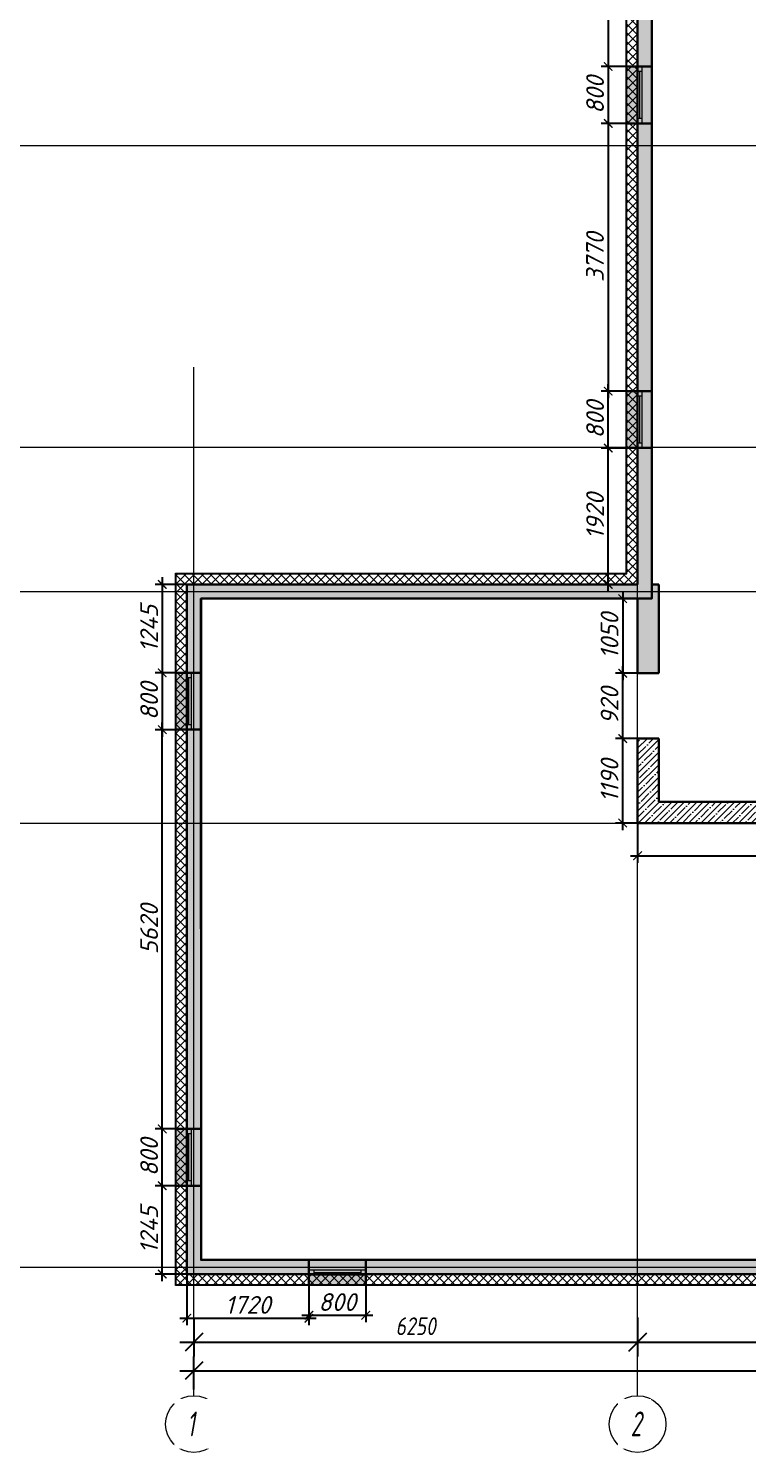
# Model space of a CAD drawing. Extents: x -96705 to 1864084, y -482104 to 235.
# Drawn here: x 1058983 to 1069113, y -158358 to -138311 of the extents above; entities that cross this region are included whole.
import ezdxf

# ---------------------------------------------------------------- set-up
doc = ezdxf.new("R2010")
doc.units = 0
doc.header["$LTSCALE"] = 100
doc.header["$PDMODE"] = 1
doc.header["$PDSIZE"] = 200
doc.linetypes.add('CENTER', pattern=[2, 1.25, -0.25, 0.25, -0.25])
doc.layers.get('Defpoints').update_dxf_attribs({"color": 42})
for name, color, linetype, lineweight in [('АР_Навесной фасад', 5, 'Continuous', 5), ('АР_Окна БЛОК', 250, 'Continuous', 13), ('АР_Оси', 193, 'Continuous', 9), ('АР_Оси размеры', 164, 'Continuous', 9), ('АР_Сущ Несущая стена', 202, 'Continuous', 30), ('АР_Утеплитель', 250, 'Continuous', 9), ('АР_Штриховка монолит', 250, 'Continuous', 9)]:
    doc.layers.add(name, color=color, linetype=linetype, lineweight=lineweight)
doc.styles.add('ISOCPEUR', font='isocpeui.ttf', dxfattribs={"height": 250})
doc.styles.add('ГОСТ 2.304', font='CS_Gost2304.shx', dxfattribs={"oblique": 10})
doc.dimstyles.new('R_100', dxfattribs={"dimtxt": 270, "dimasz": 120, "dimexe": 100, "dimexo": 0, "dimgap": 60, "dimtad": 1, "dimdec": 0, "dimrnd": 5, "dimzin": 0, "dimdsep": 46, "dimtxsty": 'ISOCPEUR', "dimblk": 'ARCHTICK', "dimcen": 0, "dimdle": 100, "dimclrd": 256, "dimclre": 256, "dimclrt": 256, "dimadec": 0, "dimazin": 0, "dimtfac": 2, "dimtdec": 0, "dimtofl": 0, "dimtmove": 1, "dimatfit": 3, "dimfxl": 1, "dimtvp": 3, "dimtolj": 1, "dimtzin": 0, "dimarcsym": 0})
doc.dimstyles.new('СПДС', dxfattribs={"dimscale": 100, "dimtxt": 2.5, "dimasz": 2.5, "dimexe": 2, "dimexo": 0.625, "dimgap": 1, "dimtad": 1, "dimdec": 0, "dimrnd": 5, "dimtxsty": 'ГОСТ 2.304', "dimblk": 'OBLIQUE', "dimblk1": 'OBLIQUE', "dimblk2": 'OBLIQUE', "dimcen": 2.5, "dimdle": 2, "dimadec": 0, "dimazin": 2, "dimtfac": 0.75, "dimtdec": 4, "dimtmove": 1, "dimatfit": 3, "dimfxl": 1, "dimtfill": 1, "dimtolj": 1, "dimarcsym": 1})
pattern_1 = [(45, (731759.35, -210952.4), (-88.388348, 88.388348), []), (45, (731847.74, -210952.4), (-88.388348, 88.388348), [156.25, -31.25, 0, -31.25])]

# ---------------------------------------------------------------- blocks, each defined once
blk = doc.blocks.new('_Oblique')
at = {"color": 0, "linetype": 'ByBlock', "lineweight": -2}
blk.add_line((-0.5, -0.5), (0.5, 0.5), dxfattribs=at)
blk = doc.blocks.new('*D657')
at = {"layer": 'Defpoints', "color": 0, "ltscale": 100, "transparency": 16777216}
for p in [(1061314, -156395), (1067564, -156395), (1067564, -156805)]:
    blk.add_point(p, dxfattribs=at)
at = {"layer": 'АР_Оси размеры', "color": 8, "lineweight": -2, "ltscale": 100, "transparency": 16777216}
for p, q in [((1061314, -156458), (1061314, -157005)), ((1067564, -156458), (1067564, -157005)), ((1061114, -156805), (1067764, -156805))]:
    blk.add_line(p, q, dxfattribs=at)
at = {"layer": 'АР_Оси размеры', "color": 8, "lineweight": -2, "ltscale": 100, "transparency": 16777216, "xscale": 250, "yscale": 250, "zscale": 250, "rotation": 180}
blk.add_blockref('_Oblique', (1061314, -156805), dxfattribs=at)
at = {"layer": 'АР_Оси размеры', "color": 8, "lineweight": -2, "ltscale": 100, "transparency": 16777216, "xscale": 250, "yscale": 250, "zscale": 250}
blk.add_blockref('_Oblique', (1067564, -156805), dxfattribs=at)
at = {"layer": 'АР_Оси размеры', "color": 8, "ltscale": 100, "transparency": 16777216, "insert": (1064439, -156580), "char_height": 250, "attachment_point": 5, "style": 'ГОСТ 2.304', "bg_fill": 3, "box_fill_scale": 1.1, "bg_fill_color": 256, "bg_fill_true_color": 13158600, "bg_fill_transparency": 0}
blk.add_mtext('\\A1;6250', dxfattribs=at)
blk = doc.blocks.new('*D658')
at = {"layer": 'Defpoints', "color": 0, "ltscale": 100, "transparency": 16777216}
for p in [(1074214, -155982), (1067564, -156395), (1074214, -156805)]:
    blk.add_point(p, dxfattribs=at)
at = {"layer": 'АР_Оси размеры', "color": 8, "lineweight": -2, "ltscale": 100, "transparency": 16777216}
for p, q in [((1074214, -156044), (1074214, -157005)), ((1067564, -156458), (1067564, -157005)), ((1067364, -156805), (1074414, -156805))]:
    blk.add_line(p, q, dxfattribs=at)
at = {"layer": 'АР_Оси размеры', "color": 8, "lineweight": -2, "ltscale": 100, "transparency": 16777216, "xscale": 250, "yscale": 250, "zscale": 250, "rotation": 180}
blk.add_blockref('_Oblique', (1067564, -156805), dxfattribs=at)
at = {"layer": 'АР_Оси размеры', "color": 8, "lineweight": -2, "ltscale": 100, "transparency": 16777216, "xscale": 250, "yscale": 250, "zscale": 250}
blk.add_blockref('_Oblique', (1074214, -156805), dxfattribs=at)
at = {"layer": 'АР_Оси размеры', "color": 8, "ltscale": 100, "transparency": 16777216, "insert": (1070889, -156580), "char_height": 250, "attachment_point": 5, "style": 'ГОСТ 2.304', "bg_fill": 3, "box_fill_scale": 1.1, "bg_fill_color": 256, "bg_fill_true_color": 13158600, "bg_fill_transparency": 0}
blk.add_mtext('\\A1;6650', dxfattribs=at)
blk = doc.blocks.new('*D638')
at = {"layer": 'Defpoints', "color": 0, "ltscale": 100, "transparency": 16777216}
for p in [(1129729, -157207), (1061314, -157533), (1129729, -157533)]:
    blk.add_point(p, dxfattribs=at)
at = {"layer": 'АР_Оси размеры', "color": 8, "lineweight": -2, "ltscale": 100, "transparency": 16777216}
for p, q in [((1061314, -157470), (1061314, -157007)), ((1129729, -157470), (1129729, -157007)), ((1061114, -157207), (1129929, -157207))]:
    blk.add_line(p, q, dxfattribs=at)
at = {"layer": 'АР_Оси размеры', "color": 8, "lineweight": -2, "ltscale": 100, "transparency": 16777216, "xscale": 250, "yscale": 250, "zscale": 250, "rotation": 180}
blk.add_blockref('_Oblique', (1061314, -157207), dxfattribs=at)
at = {"layer": 'АР_Оси размеры', "color": 8, "lineweight": -2, "ltscale": 100, "transparency": 16777216, "xscale": 250, "yscale": 250, "zscale": 250}
blk.add_blockref('_Oblique', (1129729, -157207), dxfattribs=at)
at = {"layer": 'АР_Оси размеры', "color": 8, "ltscale": 100, "transparency": 16777216, "insert": (1095521, -156982), "char_height": 250, "attachment_point": 5, "style": 'ГОСТ 2.304', "bg_fill": 3, "box_fill_scale": 1.1, "bg_fill_color": 256, "bg_fill_true_color": 13158600, "bg_fill_transparency": 0}
blk.add_mtext('\\A1;68415', dxfattribs=at)
blk = doc.blocks.new('_ArchTick')
at = {"color": 8, "linetype": 'ByBlock', "const_width": 0.15}
blk.add_lwpolyline([(-0.5, -0.5), (0.5, 0.5)], dxfattribs=at)
blk = doc.blocks.new('*D1011')
at = {"layer": 'Defpoints', "color": 8, "lineweight": -2, "ltscale": 100, "transparency": 16777216}
for p, q in [((1067564, -146337), (1067254, -146337)), ((1067354, -146237), (1067354, -147487)), ((1067564, -147387), (1067254, -147387))]:
    blk.add_line(p, q, dxfattribs=at)
at = {"layer": 'Defpoints', "color": 0, "ltscale": 100, "transparency": 16777216}
for p in [(1067564, -146337), (1067354, -147387), (1067564, -147387)]:
    blk.add_point(p, dxfattribs=at)
at = {"layer": 'Defpoints', "color": 8, "lineweight": -2, "ltscale": 100, "transparency": 16777216, "xscale": 120, "yscale": 120, "zscale": 120}
for p, rotation in [((1067354, -146337), 90), ((1067354, -147387), 270)]:
    blk.add_blockref('_ArchTick', p, dxfattribs=dict(at, rotation=rotation))
at = {"layer": 'Defpoints', "color": 8, "lineweight": 30, "ltscale": 100, "transparency": 16777216, "insert": (1067169, -146862), "char_height": 250, "attachment_point": 5, "rotation": 90, "style": 'ISOCPEUR'}
blk.add_mtext('\\A1;1050', dxfattribs=at)
blk = doc.blocks.new('*D1012')
at = {"layer": 'Defpoints', "color": 8, "lineweight": -2, "ltscale": 100, "transparency": 16777216}
for p, q in [((1067354, -148407), (1067354, -147287)), ((1067564, -147387), (1067254, -147387)), ((1067564, -148307), (1067254, -148307))]:
    blk.add_line(p, q, dxfattribs=at)
at = {"layer": 'Defpoints', "color": 0, "ltscale": 100, "transparency": 16777216}
for p in [(1067354, -147387), (1067564, -147387), (1067564, -148307)]:
    blk.add_point(p, dxfattribs=at)
at = {"layer": 'Defpoints', "color": 8, "lineweight": -2, "ltscale": 100, "transparency": 16777216, "xscale": 120, "yscale": 120, "zscale": 120}
for p, rotation in [((1067354, -147387), 90), ((1067354, -148307), 270)]:
    blk.add_blockref('_ArchTick', p, dxfattribs=dict(at, rotation=rotation))
at = {"layer": 'Defpoints', "color": 8, "lineweight": 30, "ltscale": 100, "transparency": 16777216, "insert": (1067169, -147847), "char_height": 250, "attachment_point": 5, "rotation": 90, "style": 'ISOCPEUR'}
blk.add_mtext('\\A1;920', dxfattribs=at)
blk = doc.blocks.new('*D1013')
at = {"layer": 'Defpoints', "color": 8, "lineweight": -2, "ltscale": 100, "transparency": 16777216}
for p, q in [((1067564, -148307), (1067254, -148307)), ((1067354, -149597), (1067354, -148207)), ((1067564, -149497), (1067254, -149497))]:
    blk.add_line(p, q, dxfattribs=at)
at = {"layer": 'Defpoints', "color": 0, "ltscale": 100, "transparency": 16777216}
for p in [(1067354, -148307), (1067564, -148307), (1067564, -149497)]:
    blk.add_point(p, dxfattribs=at)
at = {"layer": 'Defpoints', "color": 8, "lineweight": -2, "ltscale": 100, "transparency": 16777216, "xscale": 120, "yscale": 120, "zscale": 120}
for p, rotation in [((1067354, -148307), 90), ((1067354, -149497), 270)]:
    blk.add_blockref('_ArchTick', p, dxfattribs=dict(at, rotation=rotation))
at = {"layer": 'Defpoints', "color": 8, "lineweight": 30, "ltscale": 100, "transparency": 16777216, "insert": (1067169, -148902), "char_height": 250, "attachment_point": 5, "rotation": 90, "style": 'ISOCPEUR'}
blk.add_mtext('\\A1;1190', dxfattribs=at)
blk = doc.blocks.new('*D1014')
at = {"layer": 'Defpoints', "color": 8, "lineweight": -2, "ltscale": 100, "transparency": 16777216}
for p, q in [((1067564, -149497), (1067564, -150057)), ((1072394, -149497), (1072394, -150057)), ((1067464, -149957), (1072494, -149957))]:
    blk.add_line(p, q, dxfattribs=at)
at = {"layer": 'Defpoints', "color": 0, "ltscale": 100, "transparency": 16777216}
for p in [(1067564, -149497), (1072394, -149497), (1072394, -149957)]:
    blk.add_point(p, dxfattribs=at)
at = {"layer": 'Defpoints', "color": 8, "lineweight": -2, "ltscale": 100, "transparency": 16777216, "xscale": 120, "yscale": 120, "zscale": 120, "rotation": 180}
blk.add_blockref('_ArchTick', (1067564, -149957), dxfattribs=at)
at = {"layer": 'Defpoints', "color": 8, "lineweight": -2, "ltscale": 100, "transparency": 16777216, "xscale": 120, "yscale": 120, "zscale": 120}
blk.add_blockref('_ArchTick', (1072394, -149957), dxfattribs=at)
at = {"layer": 'Defpoints', "color": 8, "lineweight": 30, "ltscale": 100, "transparency": 16777216, "insert": (1069979, -149772), "char_height": 250, "attachment_point": 5, "style": 'ISOCPEUR'}
blk.add_mtext('\\A1;4830', dxfattribs=at)
blk = doc.blocks.new('*D1022')
at = {"layer": 'Defpoints', "color": 8, "lineweight": -2, "ltscale": 100, "transparency": 16777216}
for p, q in [((1060868, -155947), (1060868, -154502)), ((1061214, -154602), (1060768, -154602)), ((1061214, -155847), (1060768, -155847))]:
    blk.add_line(p, q, dxfattribs=at)
at = {"layer": 'Defpoints', "color": 0, "ltscale": 100, "transparency": 16777216}
for p in [(1060868, -154602), (1061214, -154602), (1061214, -155847)]:
    blk.add_point(p, dxfattribs=at)
at = {"layer": 'Defpoints', "color": 8, "lineweight": -2, "ltscale": 100, "transparency": 16777216, "xscale": 120, "yscale": 120, "zscale": 120}
for p, rotation in [((1060868, -154602), 90), ((1060868, -155847), 270)]:
    blk.add_blockref('_ArchTick', p, dxfattribs=dict(at, rotation=rotation))
at = {"layer": 'Defpoints', "color": 8, "lineweight": 30, "ltscale": 100, "transparency": 16777216, "insert": (1060683, -155224), "char_height": 250, "attachment_point": 5, "rotation": 90, "style": 'ISOCPEUR'}
blk.add_mtext('\\A1;1245', dxfattribs=at)
blk = doc.blocks.new('*D1023')
at = {"layer": 'Defpoints', "color": 8, "lineweight": -2, "ltscale": 100, "transparency": 16777216}
for p, q in [((1060868, -154702), (1060868, -153702)), ((1061351, -153802), (1060768, -153802)), ((1061054, -154602), (1060768, -154602))]:
    blk.add_line(p, q, dxfattribs=at)
at = {"layer": 'Defpoints', "color": 0, "ltscale": 100, "transparency": 16777216}
for p in [(1060868, -153802), (1061351, -153802), (1061054, -154602)]:
    blk.add_point(p, dxfattribs=at)
at = {"layer": 'Defpoints', "color": 8, "lineweight": -2, "ltscale": 100, "transparency": 16777216, "xscale": 120, "yscale": 120, "zscale": 120}
for p, rotation in [((1060868, -153802), 90), ((1060868, -154602), 270)]:
    blk.add_blockref('_ArchTick', p, dxfattribs=dict(at, rotation=rotation))
at = {"layer": 'Defpoints', "color": 8, "lineweight": 30, "ltscale": 100, "transparency": 16777216, "insert": (1060683, -154202), "char_height": 250, "attachment_point": 5, "rotation": 90, "style": 'ISOCPEUR'}
blk.add_mtext('\\A1;800', dxfattribs=at)
blk = doc.blocks.new('*D1024')
at = {"layer": 'Defpoints', "color": 8, "lineweight": -2, "ltscale": 100, "transparency": 16777216}
for p, q in [((1060868, -153902), (1060868, -148082)), ((1061054, -148182), (1060768, -148182)), ((1061054, -153802), (1060768, -153802))]:
    blk.add_line(p, q, dxfattribs=at)
at = {"layer": 'Defpoints', "color": 0, "ltscale": 100, "transparency": 16777216}
for p in [(1060868, -148182), (1061054, -148182), (1061054, -153802)]:
    blk.add_point(p, dxfattribs=at)
at = {"layer": 'Defpoints', "color": 8, "lineweight": -2, "ltscale": 100, "transparency": 16777216, "xscale": 120, "yscale": 120, "zscale": 120}
for p, rotation in [((1060868, -148182), 90), ((1060868, -153802), 270)]:
    blk.add_blockref('_ArchTick', p, dxfattribs=dict(at, rotation=rotation))
at = {"layer": 'Defpoints', "color": 8, "lineweight": 30, "ltscale": 100, "transparency": 16777216, "insert": (1060683, -150992), "char_height": 250, "attachment_point": 5, "rotation": 90, "style": 'ISOCPEUR'}
blk.add_mtext('\\A1;5620', dxfattribs=at)
blk = doc.blocks.new('*D1025')
at = {"layer": 'Defpoints', "color": 8, "lineweight": -2, "ltscale": 100, "transparency": 16777216}
for p, q in [((1060868, -147282), (1060868, -148282)), ((1061054, -147382), (1060768, -147382)), ((1061054, -148182), (1060768, -148182))]:
    blk.add_line(p, q, dxfattribs=at)
at = {"layer": 'Defpoints', "color": 0, "ltscale": 100, "transparency": 16777216}
for p in [(1061054, -147382), (1060868, -148182), (1061054, -148182)]:
    blk.add_point(p, dxfattribs=at)
at = {"layer": 'Defpoints', "color": 8, "lineweight": -2, "ltscale": 100, "transparency": 16777216, "xscale": 120, "yscale": 120, "zscale": 120}
for p, rotation in [((1060868, -147382), 90), ((1060868, -148182), 270)]:
    blk.add_blockref('_ArchTick', p, dxfattribs=dict(at, rotation=rotation))
at = {"layer": 'Defpoints', "color": 8, "lineweight": 30, "ltscale": 100, "transparency": 16777216, "insert": (1060683, -147782), "char_height": 250, "attachment_point": 5, "rotation": 90, "style": 'ISOCPEUR'}
blk.add_mtext('\\A1;800', dxfattribs=at)
blk = doc.blocks.new('*D1026')
at = {"layer": 'Defpoints', "color": 8, "lineweight": -2, "ltscale": 100, "transparency": 16777216}
for p, q in [((1061214, -146137), (1060768, -146137)), ((1060868, -146037), (1060868, -147482)), ((1061214, -147382), (1060768, -147382))]:
    blk.add_line(p, q, dxfattribs=at)
at = {"layer": 'Defpoints', "color": 0, "ltscale": 100, "transparency": 16777216}
for p in [(1061214, -146137), (1060868, -147382), (1061214, -147382)]:
    blk.add_point(p, dxfattribs=at)
at = {"layer": 'Defpoints', "color": 8, "lineweight": -2, "ltscale": 100, "transparency": 16777216, "xscale": 120, "yscale": 120, "zscale": 120}
for p, rotation in [((1060868, -146137), 90), ((1060868, -147382), 270)]:
    blk.add_blockref('_ArchTick', p, dxfattribs=dict(at, rotation=rotation))
at = {"layer": 'Defpoints', "color": 8, "lineweight": 30, "ltscale": 100, "transparency": 16777216, "insert": (1060683, -146759), "char_height": 250, "attachment_point": 5, "rotation": 90, "style": 'ISOCPEUR'}
blk.add_mtext('\\A1;1245', dxfattribs=at)
blk = doc.blocks.new('*D1027')
at = {"layer": 'Defpoints', "color": 8, "lineweight": -2, "ltscale": 100, "transparency": 16777216}
for p, q in [((1061214, -155847), (1061214, -156567)), ((1062934, -155899), (1062934, -156567)), ((1061114, -156467), (1063034, -156467))]:
    blk.add_line(p, q, dxfattribs=at)
at = {"layer": 'Defpoints', "color": 0, "ltscale": 100, "transparency": 16777216}
for p in [(1061214, -155847), (1062934, -155899), (1062934, -156467)]:
    blk.add_point(p, dxfattribs=at)
at = {"layer": 'Defpoints', "color": 8, "lineweight": -2, "ltscale": 100, "transparency": 16777216, "xscale": 120, "yscale": 120, "zscale": 120, "rotation": 180}
blk.add_blockref('_ArchTick', (1061214, -156467), dxfattribs=at)
at = {"layer": 'Defpoints', "color": 8, "lineweight": -2, "ltscale": 100, "transparency": 16777216, "xscale": 120, "yscale": 120, "zscale": 120}
blk.add_blockref('_ArchTick', (1062934, -156467), dxfattribs=at)
at = {"layer": 'Defpoints', "color": 8, "lineweight": 30, "ltscale": 100, "transparency": 16777216, "insert": (1062074, -156280), "char_height": 250, "attachment_point": 5, "style": 'ISOCPEUR'}
blk.add_mtext('\\A1;1720', dxfattribs=at)
blk = doc.blocks.new('*D1028')
at = {"layer": 'Defpoints', "color": 8, "lineweight": -2, "ltscale": 100, "transparency": 16777216}
for p, q in [((1062934, -155997), (1062934, -156525)), ((1063734, -156007), (1063734, -156525)), ((1062834, -156425), (1063834, -156425))]:
    blk.add_line(p, q, dxfattribs=at)
at = {"layer": 'Defpoints', "color": 0, "ltscale": 100, "transparency": 16777216}
for p in [(1062934, -155997), (1063734, -156007), (1063734, -156425)]:
    blk.add_point(p, dxfattribs=at)
at = {"layer": 'Defpoints', "color": 8, "lineweight": -2, "ltscale": 100, "transparency": 16777216, "xscale": 120, "yscale": 120, "zscale": 120, "rotation": 180}
blk.add_blockref('_ArchTick', (1062934, -156425), dxfattribs=at)
at = {"layer": 'Defpoints', "color": 8, "lineweight": -2, "ltscale": 100, "transparency": 16777216, "xscale": 120, "yscale": 120, "zscale": 120}
blk.add_blockref('_ArchTick', (1063734, -156425), dxfattribs=at)
at = {"layer": 'Defpoints', "color": 8, "lineweight": 30, "ltscale": 100, "transparency": 16777216, "insert": (1063334, -156240), "char_height": 250, "attachment_point": 5, "style": 'ISOCPEUR'}
blk.add_mtext('\\A1;800', dxfattribs=at)
blk = doc.blocks.new('*D1086')
at = {"layer": 'Defpoints', "color": 8, "lineweight": -2, "ltscale": 100, "transparency": 16777216}
for p, q in [((1067150, -146237), (1067150, -144117)), ((1067564, -144217), (1067050, -144217)), ((1067564, -146137), (1067050, -146137))]:
    blk.add_line(p, q, dxfattribs=at)
at = {"layer": 'Defpoints', "color": 0, "ltscale": 100, "transparency": 16777216}
for p in [(1067150, -144217), (1067564, -144217), (1067564, -146137)]:
    blk.add_point(p, dxfattribs=at)
at = {"layer": 'Defpoints', "color": 8, "lineweight": -2, "ltscale": 100, "transparency": 16777216, "xscale": 120, "yscale": 120, "zscale": 120}
for p, rotation in [((1067150, -144217), 90), ((1067150, -146137), 270)]:
    blk.add_blockref('_ArchTick', p, dxfattribs=dict(at, rotation=rotation))
at = {"layer": 'Defpoints', "color": 8, "lineweight": 30, "ltscale": 100, "transparency": 16777216, "insert": (1066965, -145177), "char_height": 250, "attachment_point": 5, "rotation": 90, "style": 'ISOCPEUR'}
blk.add_mtext('\\A1;1920', dxfattribs=at)
blk = doc.blocks.new('*D1087')
at = {"layer": 'Defpoints', "color": 8, "lineweight": -2, "ltscale": 100, "transparency": 16777216}
for p, q in [((1067150, -144317), (1067150, -143317)), ((1067404, -143417), (1067050, -143417)), ((1067404, -144217), (1067050, -144217))]:
    blk.add_line(p, q, dxfattribs=at)
at = {"layer": 'Defpoints', "color": 0, "ltscale": 100, "transparency": 16777216}
for p in [(1067150, -143417), (1067404, -143417), (1067404, -144217)]:
    blk.add_point(p, dxfattribs=at)
at = {"layer": 'Defpoints', "color": 8, "lineweight": -2, "ltscale": 100, "transparency": 16777216, "xscale": 120, "yscale": 120, "zscale": 120}
for p, rotation in [((1067150, -143417), 90), ((1067150, -144217), 270)]:
    blk.add_blockref('_ArchTick', p, dxfattribs=dict(at, rotation=rotation))
at = {"layer": 'Defpoints', "color": 8, "lineweight": 30, "ltscale": 100, "transparency": 16777216, "insert": (1066965, -143817), "char_height": 250, "attachment_point": 5, "rotation": 90, "style": 'ISOCPEUR'}
blk.add_mtext('\\A1;800', dxfattribs=at)
blk = doc.blocks.new('*D1088')
at = {"layer": 'Defpoints', "color": 8, "lineweight": -2, "ltscale": 100, "transparency": 16777216}
for p, q in [((1067404, -139647), (1067050, -139647)), ((1067150, -139547), (1067150, -143517)), ((1067404, -143417), (1067050, -143417))]:
    blk.add_line(p, q, dxfattribs=at)
at = {"layer": 'Defpoints', "color": 0, "ltscale": 100, "transparency": 16777216}
for p in [(1067404, -139647), (1067150, -143417), (1067404, -143417)]:
    blk.add_point(p, dxfattribs=at)
at = {"layer": 'Defpoints', "color": 8, "lineweight": -2, "ltscale": 100, "transparency": 16777216, "xscale": 120, "yscale": 120, "zscale": 120}
for p, rotation in [((1067150, -139647), 90), ((1067150, -143417), 270)]:
    blk.add_blockref('_ArchTick', p, dxfattribs=dict(at, rotation=rotation))
at = {"layer": 'Defpoints', "color": 8, "lineweight": 30, "ltscale": 100, "transparency": 16777216, "insert": (1066964, -141532), "char_height": 250, "attachment_point": 5, "rotation": 90, "style": 'ISOCPEUR'}
blk.add_mtext('\\A1;3770', dxfattribs=at)
blk = doc.blocks.new('*D1089')
at = {"layer": 'Defpoints', "color": 8, "lineweight": -2, "ltscale": 100, "transparency": 16777216}
for p, q in [((1067404, -138847), (1067050, -138847)), ((1067150, -138747), (1067150, -139747)), ((1067404, -139647), (1067050, -139647))]:
    blk.add_line(p, q, dxfattribs=at)
at = {"layer": 'Defpoints', "color": 0, "ltscale": 100, "transparency": 16777216}
for p in [(1067404, -138847), (1067150, -139647), (1067404, -139647)]:
    blk.add_point(p, dxfattribs=at)
at = {"layer": 'Defpoints', "color": 8, "lineweight": -2, "ltscale": 100, "transparency": 16777216, "xscale": 120, "yscale": 120, "zscale": 120}
for p, rotation in [((1067150, -138847), 90), ((1067150, -139647), 270)]:
    blk.add_blockref('_ArchTick', p, dxfattribs=dict(at, rotation=rotation))
at = {"layer": 'Defpoints', "color": 8, "lineweight": 30, "ltscale": 100, "transparency": 16777216, "insert": (1066965, -139247), "char_height": 250, "attachment_point": 5, "rotation": 90, "style": 'ISOCPEUR'}
blk.add_mtext('\\A1;800', dxfattribs=at)
blk = doc.blocks.new('*D654')
at = {"layer": 'Defpoints', "color": 8, "lineweight": -2, "ltscale": 100, "transparency": 16777216}
for p, q in [((1067404, -135907), (1067050, -135907)), ((1067150, -135807), (1067150, -138947)), ((1067404, -138847), (1067050, -138847))]:
    blk.add_line(p, q, dxfattribs=at)
at = {"layer": 'Defpoints', "color": 0, "ltscale": 100, "transparency": 16777216}
for p in [(1067404, -135907), (1067150, -138847), (1067404, -138847)]:
    blk.add_point(p, dxfattribs=at)
at = {"layer": 'Defpoints', "color": 8, "lineweight": -2, "ltscale": 100, "transparency": 16777216, "xscale": 120, "yscale": 120, "zscale": 120}
for p, rotation in [((1067150, -135907), 90), ((1067150, -138847), 270)]:
    blk.add_blockref('_ArchTick', p, dxfattribs=dict(at, rotation=rotation))
at = {"layer": 'Defpoints', "color": 8, "lineweight": 30, "ltscale": 100, "transparency": 16777216, "insert": (1066965, -137377), "char_height": 250, "attachment_point": 5, "rotation": 90, "style": 'ISOCPEUR'}
blk.add_mtext('\\A1;2940', dxfattribs=at)
blk = doc.blocks.new('*U416')
h = blk.add_hatch(color=8)
h.dxf.hatch_style = 1
h.paths.add_polyline_path([(-800, -140), (0, -140), (0, 220), (-800, 220)])
at = {"color": 8, "lineweight": 30}
for p, q in [((-800, -140), (-800, 220)), ((0, -140), (0, 220))]:
    blk.add_line(p, q, dxfattribs=at)
at = {"color": 8}
for p, q in [((0, 220), (-800, 220)), ((-800, 70), (0, 70)), ((-800, 0), (0, 0)), ((-730, 0), (-730, 70)), ((-730, 35), (-70, 35)), ((-70, 0), (-70, 70)), ((-800, -140), (0, -140)), ((-800, -140), (-800, -140)), ((-800, -140), (-800, -140)), ((0, -140), (0, -140)), ((0, -140), (0, -140))]:
    blk.add_line(p, q, dxfattribs=at)
blk = doc.blocks.new('*U414')
h = blk.add_hatch(color=8)
h.dxf.hatch_style = 1
h.paths.add_polyline_path([(-800, 140), (0, 140), (0, -220), (-800, -220)])
at = {"color": 8, "lineweight": 30}
for p, q in [((-800, 140), (-800, -220)), ((0, 140), (0, -220))]:
    blk.add_line(p, q, dxfattribs=at)
at = {"color": 8}
for p, q in [((-800, 140), (0, 140)), ((-800, 140), (-800, 140)), ((-800, 140), (-800, 140)), ((-800, 0), (0, 0)), ((0, 140), (0, 140)), ((0, 140), (0, 140)), ((-800, -70), (0, -70)), ((-730, 0), (-730, -70)), ((-730, -35), (-70, -35)), ((-70, 0), (-70, -70)), ((0, -220), (-800, -220))]:
    blk.add_line(p, q, dxfattribs=at)
blk = doc.blocks.new('*U415')
h = blk.add_hatch(color=8)
h.dxf.hatch_style = 1
h.paths.add_polyline_path([(-800, 140), (0, 140), (0, -220), (-800, -220)])
at = {"color": 8, "lineweight": 30}
for p, q in [((-800, 140), (-800, -220)), ((0, 140), (0, -220))]:
    blk.add_line(p, q, dxfattribs=at)
at = {"color": 8}
for p, q in [((-800, 140), (0, 140)), ((-800, 140), (-800, 140)), ((-800, 140), (-800, 140)), ((-800, 0), (0, 0)), ((0, 140), (0, 140)), ((0, 140), (0, 140)), ((-800, -70), (0, -70)), ((-730, 0), (-730, -70)), ((-730, -35), (-70, -35)), ((-70, 0), (-70, -70)), ((0, -220), (-800, -220))]:
    blk.add_line(p, q, dxfattribs=at)

msp = doc.modelspace()

# ---------------------------------------------------------------- hatches: boundary and pattern name
at = {"layer": 'АР_Утеплитель', "ltscale": 100}
h = msp.add_hatch(dxfattribs=at)
h.set_pattern_fill('ANSI37', color=8, scale=700)
h.set_pattern_definition([(45, (116217.33, -106593.18), (-61.871843, 61.871843), []), (135, (116217.33, -106593.18), (-61.871843, -61.871843), [])])
edge = h.paths.add_edge_path()
edge.add_line((1090851.3, -144706.2), (1091001.4, -144706.7))
edge.add_arc((1056818.1, -144506.7), 34183.8, 359.66478, 360.33522)
edge.add_line((1091001.4, -144306.7), (1082434, -144306.7))
edge.add_line((1082434, -144306.7), (1082434, -149496.7))
edge.add_line((1082434, -149496.7), (1074314, -149496.7))
edge.add_line((1074314, -149496.7), (1074314, -155846.7))
edge.add_line((1074314, -155846.7), (1061214, -155846.7))
edge.add_line((1061214, -155846.7), (1061213.9, -146136.7))
edge.add_line((1061213.9, -146136.7), (1067564, -146136.7))
edge.add_line((1067564, -146136.7), (1067564, -128266.7))
edge.add_line((1067564, -128266.7), (1078179, -128266.7))
edge.add_line((1078179, -128266.7), (1078179, -128116.7))
edge.add_line((1078179, -128116.7), (1067414, -128116.7))
edge.add_line((1067414, -128116.7), (1067414, -145986.7))
edge.add_line((1067414, -145986.7), (1061063.9, -145986.7))
edge.add_line((1061063.9, -145986.7), (1061064, -155996.7))
edge.add_line((1061064, -155996.7), (1074464, -155996.7))
edge.add_line((1074464, -155996.7), (1074464, -149646.7))
edge.add_line((1074464, -149646.7), (1082584, -149646.7))
edge.add_line((1082584, -149646.7), (1082584, -144456.7))
edge.add_line((1082584, -144456.7), (1090851.4, -144456.7))
edge.add_arc((86893.9, -144519.1), 1003957.4, -0.0106768, 0.0035589, ccw=False)
at = {"layer": 'АР_Штриховка монолит', "ltscale": 100}
h = msp.add_hatch(dxfattribs=at)
h.set_pattern_fill('ANSI35', color=8, scale=500)
h.set_pattern_definition(pattern_1)
h.paths.add_polyline_path([(1067763.9, -128466.7), (1067563.9, -128466.7), (1067563.9, -146136.7), (1061214, -146136.7), (1061214, -146336.7), (1061414, -146336.7), (1067564, -146336.7), (1067564, -147386.7), (1067864, -147386.7), (1067864, -146136.7), (1067764, -146136.7)])
h = msp.add_hatch(dxfattribs=at)
h.set_pattern_fill('ANSI35', color=8, scale=500)
h.set_pattern_definition(pattern_1)
h.paths.add_polyline_path([(1061414, -146336.7), (1061214, -146336.7), (1061214, -155846.7), (1073367.2, -155846.7), (1073367.2, -155646.7), (1061414, -155646.7)])
h = msp.add_hatch(dxfattribs=at)
h.set_pattern_fill('ANSI35', color=8, scale=500)
h.set_pattern_definition(pattern_1)
h.paths.add_polyline_path([(1070565.4, -149196.7), (1067864, -149196.7), (1067864, -148306.7), (1067564, -148306.7), (1067564, -149496.7), (1070565.4, -149496.7)])

# ---------------------------------------------------------------- linework, layer by layer
at = {"layer": 'Defpoints', "color": 8, "lineweight": 30, "ltscale": 100}
for points in [[(1061414, -155646.7), (1061414, -146336.7), (1067764, -146336.7), (1067764, -128466.7), (1073998.2, -128466.7), (1074139, -136000.4), (1078479, -136086.7), (1078479, -124601.7), (1112679, -124601.7)], [(1109049, -144206.7), (1082234, -144206.7), (1082234, -149296.7), (1073957.4, -149296.7), (1073957.4, -155646.7), (1061414, -155646.7)]]:
    msp.add_lwpolyline(points, dxfattribs=at)
at = {"layer": 'АР_Навесной фасад', "color": 8, "ltscale": 100}
for p, q in [((1067404, -145976.7), (1067404, -128106.7)), ((1067414, -145986.7), (1067414, -128116.7)), ((1061053.6, -145976.7), (1067404, -145976.7)), ((1061063.6, -145986.7), (1067414, -145986.7))]:
    msp.add_line(p, q, dxfattribs=at)
for points in [[(1061054, -156006.7), (1061053.6, -145976.7)], [(1061064, -155996.7), (1061063.6, -145986.7)], [(1074474, -156006.7), (1061054, -156006.7)], [(1074464, -155996.7), (1061064, -155996.7)]]:
    msp.add_lwpolyline(points, dxfattribs=at)
at = {"layer": 'АР_Оси', "color": 8, "linetype": 'CENTER', "ltscale": 1000}
for p, q in [((1067564, -157558), (1067564, -123674.1)), ((1048750.2, -139956.7), (1132347.4, -139956.7)), ((1061314, -157558), (1061314, -143079.9)), ((1048750.2, -144206.7), (1132347.4, -144206.7)), ((1048750.2, -146236.7), (1132347.4, -146236.7)), ((1048750.2, -149496.7), (1132347.4, -149496.7)), ((1048750.2, -155746.7), (1132347.4, -155746.7))]:
    msp.add_line(p, q, dxfattribs=at)
at = {"layer": 'АР_Оси', "color": 8, "ltscale": 0.5}
for centre in [(1061314, -157958), (1067564, -157958)]:
    msp.add_circle(centre, 400, dxfattribs=at)
at = {"layer": 'АР_Сущ Несущая стена', "color": 8, "ltscale": 100}
for p, q in [((1067564, -146136.7), (1067564, -128266.7)), ((1067764, -146136.7), (1067764, -128466.7)), ((1061214, -155846.7), (1061214, -146136.7)), ((1061214, -146136.7), (1067564, -146136.7)), ((1067764, -146136.7), (1067864, -146136.7)), ((1067864, -146136.7), (1067864, -147386.7)), ((1061414, -155646.7), (1061414, -146336.7)), ((1061414, -146336.7), (1067564, -146336.7)), ((1067564, -146336.7), (1067564, -147386.7)), ((1067564, -147386.7), (1067864, -147386.7)), ((1067564, -148306.7), (1067564, -149496.7)), ((1067564, -148306.7), (1067864, -148306.7)), ((1067864, -148306.7), (1067864, -149196.7)), ((1067864, -149196.7), (1070677.9, -149196.7)), ((1067564, -149496.7), (1070677.9, -149496.7)), ((1061414, -155646.7), (1074114, -155646.7)), ((1061214, -155846.7), (1074314, -155846.7))]:
    msp.add_line(p, q, dxfattribs=at)
msp.add_lwpolyline([(1091404.7, -144106.7), (1082234, -144106.7), (1082234, -149296.7), (1074114, -149296.7), (1074114.2, -155646.7), (1061414, -155646.7), (1061413.6, -146336.7), (1067764, -146336.7), (1067764, -128466.7), (1078479, -128466.7), (1078479, -124601.7), (1112679, -124601.7)], dxfattribs=at)

# ---------------------------------------------------------------- block references
at = {"layer": 'АР_Окна БЛОК', "color": 8, "rotation": 270}
for name, p in [('*U414', (1067624, -139646.7)), ('*U414', (1067624, -144216.7)), ('*U415', (1061273.8, -148181.7)), ('*U414', (1061273.9, -154601.7))]:
    msp.add_blockref(name, p, dxfattribs=at)
at = {"layer": 'АР_Окна БЛОК', "color": 8, "xscale": -1, "rotation": 180}
msp.add_blockref('*U416', (1063734, -155786.7), dxfattribs=at)

# ---------------------------------------------------------------- dimensions: what is measured, and where the dimension line sits
at = {"layer": 'Defpoints', "color": 8, "lineweight": 30, "ltscale": 100}
for base, p1, p2, picture, middle in [((1067150.4, -138846.7), (1067404, -135906.7), (1067404, -138846.7), '*D654', (1066965.4, -137376.7)), ((1067150.4, -139646.7), (1067404, -138846.7), (1067404, -139646.7), '*D1089', (1066965.4, -139246.7)), ((1067150.4, -143416.7), (1067404, -139646.7), (1067404, -143416.7), '*D1088', (1066963.7, -141531.7)), ((1067150.4, -143416.7), (1067404, -144216.7), (1067404, -143416.7), '*D1087', (1066965.4, -143816.7)), ((1067150.4, -144216.7), (1067564, -146136.7), (1067564, -144216.7), '*D1086', (1066965.4, -145176.7)), ((1060868.4, -147381.7), (1061214, -146136.7), (1061214, -147381.7), '*D1026', (1060683.4, -146759.2)), ((1067354.4, -147386.7), (1067564, -146336.7), (1067564, -147386.7), '*D1011', (1067169.4, -146861.7)), ((1060868.4, -148181.7), (1061053.8, -147381.7), (1061053.7, -148181.7), '*D1025', (1060683.4, -147781.7)), ((1067354.4, -147386.7), (1067564, -148306.7), (1067564, -147386.7), '*D1012', (1067169.4, -147846.7)), ((1060868.4, -148181.7), (1061053.9, -153801.7), (1061053.8, -148181.7), '*D1024', (1060683.4, -150991.7)), ((1067354.4, -148306.7), (1067564, -149496.7), (1067564, -148306.7), '*D1013', (1067169.4, -148901.7)), ((1060868.4, -153801.7), (1061053.9, -154601.7), (1061350.6, -153801.7), '*D1023', (1060683.4, -154201.7)), ((1060868.4, -154601.7), (1061214, -155846.7), (1061214, -154601.7), '*D1022', (1060683.4, -155224.2))]:
    dim = msp.add_linear_dim(base=base, p1=p1, p2=p2, angle=90, dimstyle='R_100', override={"dimpost": '\\X', "dimclrd": 8, "dimclre": 8, "dimclrt": 8, "dimfxl": 2.5, "dimarcsym": 1}, dxfattribs=at)
    dim.commit()
    dim.dimension.update_dxf_attribs({"geometry": picture, "text_midpoint": middle})
dim = msp.add_linear_dim(base=(1072394, -149956.9), p1=(1067564, -149496.7), p2=(1072394, -149496.7), dimstyle='R_100', override={"dimpost": '\\X', "dimclrd": 8, "dimclre": 8, "dimclrt": 8, "dimfxl": 2.5, "dimarcsym": 1}, dxfattribs=at)
dim.commit()
dim.dimension.update_dxf_attribs({"geometry": '*D1014', "text_midpoint": (1069979, -149771.9)})

# ---------------------------------------------------------------- next in the draw order: texts
at = {"layer": 'АР_Оси', "color": 8, "insert": (1061214.1, -157780.2), "char_height": 350, "attachment_point": 1, "line_spacing_factor": 1.149209, "style": 'ГОСТ 2.304', "bg_fill": 2}
msp.add_mtext('{\\W0.8;1}', dxfattribs=at)
at = {"layer": 'АР_Оси', "color": 8, "insert": (1067464.1, -157780.2), "char_height": 350, "width": 114.629, "attachment_point": 1, "line_spacing_factor": 1.149209, "style": 'ГОСТ 2.304', "bg_fill": 2}
msp.add_mtext('{\\W0.8;2}', dxfattribs=at)

# ---------------------------------------------------------------- next in the draw order: dimensions: what is measured, and where the dimension line sits
at = {"layer": 'АР_Оси размеры', "color": 8, "ltscale": 100}
dim = msp.add_linear_dim(base=(1067564, -156805.3), p1=(1061314, -156395.4), p2=(1067564, -156395.4), dimstyle='СПДС', override={"dimclrd": 8, "dimclre": 8, "dimclrt": 8}, dxfattribs=at)
dim.commit()
dim.dimension.update_dxf_attribs({"geometry": '*D657', "text_midpoint": (1064439, -156580.3)})

# ---------------------------------------------------------------- next in the draw order: dimensions: what is measured, and where the dimension line sits
at = {"layer": 'Defpoints', "color": 8, "lineweight": 30, "ltscale": 100}
for base, p1, p2, picture, middle in [((1062934, -156467), (1061214, -155846.7), (1062934, -155898.8), '*D1027', (1062074, -156280.4)), ((1063734, -156425.4), (1062934, -155996.7), (1063734, -156006.7), '*D1028', (1063334, -156240.4))]:
    dim = msp.add_linear_dim(base=base, p1=p1, p2=p2, dimstyle='R_100', override={"dimpost": '\\X', "dimclrd": 8, "dimclre": 8, "dimclrt": 8, "dimfxl": 2.5, "dimarcsym": 1}, dxfattribs=at)
    dim.commit()
    dim.dimension.update_dxf_attribs({"geometry": picture, "text_midpoint": middle})
at = {"layer": 'АР_Оси размеры', "color": 8, "ltscale": 100}
dim = msp.add_linear_dim(base=(1074214, -156805.3), p1=(1067564, -156395.4), p2=(1074214, -155981.5), dimstyle='СПДС', override={"dimclrd": 8, "dimclre": 8, "dimclrt": 8}, dxfattribs=at)
dim.commit()
dim.dimension.update_dxf_attribs({"geometry": '*D658', "text_midpoint": (1070889, -156580.3)})

# ---------------------------------------------------------------- next in the draw order: dimensions: what is measured, and where the dimension line sits
dim = msp.add_linear_dim(base=(1129729, -157207.4), p1=(1061314, -157533), p2=(1129729, -157533), dimstyle='СПДС', override={"dimclrd": 8, "dimclre": 8, "dimclrt": 8}, dxfattribs=at)
dim.commit()
dim.dimension.update_dxf_attribs({"geometry": '*D638', "text_midpoint": (1095521.5, -156982.4)})

doc.saveas('drawing.dxf')
